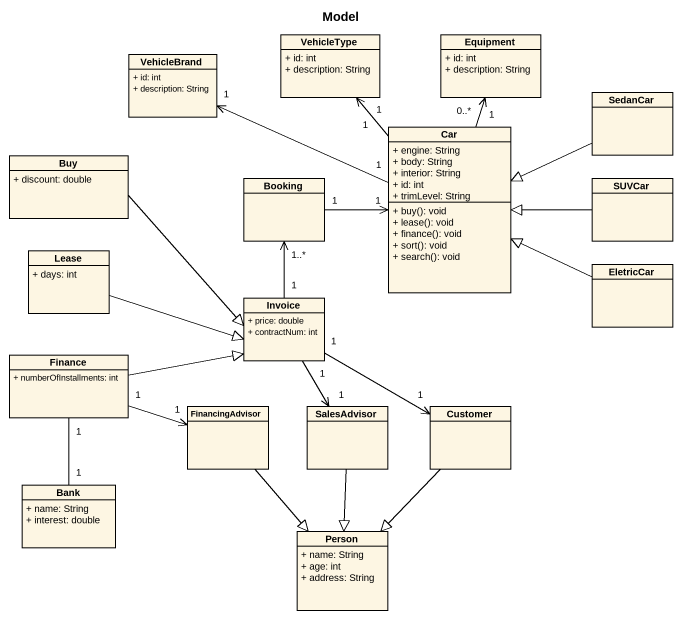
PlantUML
@startuml
title Model
hide circle
hide empty members
skinparam classAttributeIconSize 0
class VehicleType {
  + id: int
  + description: String
}
class Equipment {
  + id: int
  + description: String
}
class VehicleBrand {
  + id: int
  + description: String
}
class Car {
  + engine: String
  + body: String
  + interior: String
  + id: int
  + trimLevel: String
  + buy(): void
  + lease(): void
  + finance(): void
  + sort(): void
  + search(): void
}
class SedanCar
class Buy {
  + discount: double
}
class Booking
class SUVCar
class Lease {
  + days: int
}
class EletricCar
class Invoice {
  + price: double
  + contractNum: int
}
class Finance {
  + numberOfInstallments: int
}
class FinancingAdvisor
class SalesAdvisor
class Customer
class Bank {
  + name: String
  + interest: double
}
class "Person" as Person_ {
  + name: String
  + age: int
  + address: String
}
Car "1" -up-> "1" VehicleType
Car "1" -up-> "0..*" Equipment
Car "1" -left-> "1" VehicleBrand
SedanCar -left-|> Car
Buy --|> Invoice
Booking "1" -right-> "1" Car
SUVCar -left-|> Car
Lease -right-|> Invoice
EletricCar -left-|> Car
Invoice "1" -up-> "1..*" Booking
Invoice "1" --> "1" SalesAdvisor
Invoice "1" -right-> "1" Customer
Finance -right-|> Invoice
Finance "1" -right-> "1" FinancingAdvisor
Finance "1" -- "1" Bank
FinancingAdvisor --|> Person_
SalesAdvisor --|> Person_
Customer --|> Person_
@enduml
